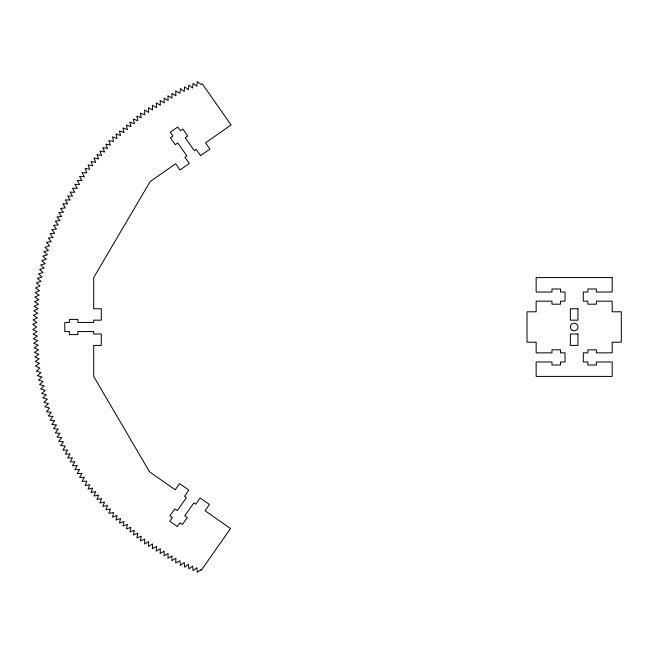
<?xml version="1.0" encoding="UTF-8"?>
<svg xmlns="http://www.w3.org/2000/svg" width="654" height="654" viewBox="0 0 654 654"><rect width="100%" height="100%" fill="white"/><g stroke="black" fill="none" stroke-linecap="round" stroke-linejoin="round"><path stroke-width="0.98" d="M144.787 539.19L144.599 543.964L148.679 541.577L148.491 546.352L152.57 543.956L152.382 548.731L156.461 546.343L156.265 551.118L160.344 548.722L160.156 553.497L164.236 551.109L164.048 555.884L168.127 553.488L167.939 558.263L172.018 555.875L171.822 560.65L175.901 558.263L175.713 563.029L179.883 560.699L180.439 565.44L184.191 562.481L184.657 567.19L188.409 564.23L188.867 568.931L192.619 565.972L193.085 570.68L196.838 567.721L197.295 572.422L201.048 569.462L201.219 570.37L230.51 528.538L205.086 510.733L209.46 504.512L200.124 497.972L195.742 504.193L193.878 502.885L184.771 515.81L187.257 517.559L182.36 524.524L179.875 522.775L177.25 526.503L169.787 521.254L172.411 517.527L169.926 515.769L174.831 508.812L177.316 510.561L186.415 497.629L184.551 496.321L188.892 490.148L179.572 483.584L175.198 489.789L149.553 471.845L93.694 376.418L93.694 345.402L101.296 345.402L101.296 333.998L93.694 333.998L93.694 331.562L77.875 331.562L77.875 334.603L69.365 334.603L69.365 331.562L64.803 331.562L64.803 322.438L69.365 322.438L69.365 319.397L77.875 319.397L77.875 322.438L93.694 322.438L93.694 320.158L101.296 320.158L101.296 308.753L93.694 308.753L93.694 277.582L150.109 181.64L175.64 163.762L179.997 169.991L189.341 163.451L184.984 157.222L186.848 155.914L177.782 142.956L175.288 144.706L170.4 137.724L172.893 135.983L170.277 132.247L177.749 127.015L180.365 130.751L182.858 129.01L187.739 135.983L185.254 137.724L194.32 150.682L196.192 149.374L200.549 155.595L209.893 149.055L205.528 142.834L231.066 124.955L202.225 83.769L201.048 84.538L197.295 81.578L196.838 86.279L193.085 83.32L192.619 88.028L188.867 85.069L188.409 89.77L184.657 86.81L184.191 91.519L180.439 88.56L179.883 93.301L175.713 90.971L175.901 95.737L171.822 93.35L172.018 98.125L167.939 95.737L168.127 100.512L164.048 98.116L164.236 102.891L160.156 100.503L160.344 105.278L156.265 102.882L156.461 107.657L152.382 105.269L152.57 110.044L148.491 107.648L148.679 112.423L144.599 110.035L144.787 114.81L140.308 113.15L141.321 117.769L136.841 116.118L137.855 120.737L133.375 119.077L134.381 123.696L129.901 122.036L130.914 126.655L126.435 125.004L127.448 129.623L122.968 127.963L123.982 132.582L119.494 130.931L120.508 135.542L116.028 133.89L117.041 138.509L112.562 136.85L113.494 141.534L108.809 140.602L110.461 145.082L105.85 144.076L107.501 148.556L102.882 147.542L104.542 152.022L99.923 151.009L101.574 155.488L96.956 154.475L98.615 158.963L93.996 157.949L95.656 162.429L91.037 161.415L92.688 165.895L88.069 164.882L89.729 169.361L85.11 168.356L86.761 172.836L81.995 172.648L84.382 176.719L79.608 176.531L81.995 180.61L77.221 180.422L79.616 184.502L74.842 184.314L77.229 188.393L72.455 188.205L74.85 192.276L70.076 192.088L72.463 196.167L67.689 195.979L70.084 200.059L65.31 199.871L67.697 203.95L62.923 203.762L65.261 207.923L60.52 208.487L63.471 212.239L58.77 212.697L61.729 216.449L57.029 216.915L59.98 220.668L55.279 221.126L58.239 224.878L53.53 225.344L56.489 229.096L51.789 229.554L54.748 233.306L50.039 233.772L52.999 237.525L48.298 237.982L51.257 241.735L46.548 242.201L49.508 245.953L44.913 247.245L48.445 250.384L43.851 251.684L47.382 254.823L42.78 256.115L46.311 259.254L41.717 260.554L45.249 263.693L40.654 264.984L44.186 268.124L39.592 269.423L43.123 272.563L38.521 273.854L42.052 277.002L37.458 278.293L40.989 281.433L36.395 282.732L39.902 285.97L35.561 287.964L39.534 290.621L35.202 292.518L39.175 295.167L34.85 297.063L38.823 299.712L34.49 301.608L38.463 304.265L34.131 306.162L38.104 308.811L33.771 310.707L37.744 313.356L33.419 315.253L37.384 317.901L33.06 319.798L37.033 322.455L32.7 324.351L36.673 327L32.7 329.649L37.033 331.545L33.06 334.202L37.384 336.099L33.419 338.747L37.744 340.644L33.771 343.293L38.104 345.189L34.131 347.838L38.463 349.735L34.49 352.392L38.823 354.288L34.85 356.937L39.175 358.833L35.202 361.482L39.534 363.379L35.561 366.036L39.902 368.03L36.395 371.268L40.989 372.567L37.458 375.707L42.052 376.998L38.521 380.146L43.123 381.437L39.592 384.577L44.186 385.876L40.654 389.016L45.249 390.307L41.717 393.446L46.311 394.746L42.78 397.885L47.382 399.177L43.851 402.316L48.445 403.616L44.913 406.755L49.508 408.047L46.548 411.799L51.257 412.265L48.298 416.018L52.999 416.475L50.039 420.228L54.748 420.694L51.789 424.446L56.489 424.904L53.53 428.656L58.239 429.122L55.279 432.874L59.98 433.332L57.029 437.085L61.729 437.551L58.77 441.303L63.471 441.761L60.52 445.513L65.261 446.077L62.923 450.238L67.697 450.05L65.31 454.129L70.084 453.941L67.689 458.021L72.463 457.833L70.076 461.912L74.85 461.724L72.455 465.795L77.229 465.607L74.842 469.686L79.616 469.498L77.221 473.578L81.995 473.39L79.608 477.469L84.382 477.281L81.995 481.352L86.761 481.164L85.11 485.644L89.729 484.639L88.069 489.118L92.688 488.105L91.037 492.585L95.656 491.571L93.996 496.051L98.615 495.037L96.956 499.525L101.574 498.511L99.923 502.991L104.542 501.978L102.882 506.458L107.501 505.444L105.85 509.924L110.461 508.918L108.809 513.398L113.494 512.466L112.562 517.15L117.041 515.491L116.028 520.11L120.508 518.459L119.494 523.069L123.982 521.418L122.968 526.037L127.448 524.377L126.435 528.996L130.914 527.345L129.901 531.964L134.381 530.304L133.375 534.923L137.855 533.263L136.841 537.882L141.321 536.231L140.308 540.85L144.787 539.19M612.177 277.582L536.149 277.582L536.149 292.027L551.968 292.027L551.968 288.986L560.478 288.986L560.478 292.027L565.04 292.027L565.04 301.151L560.478 301.151L560.478 304.192L551.968 304.192L551.968 301.151L536.149 301.151L536.149 311.794L527.026 311.794L527.026 342.206L536.149 342.206L536.149 352.849L551.968 352.849L551.968 349.808L560.478 349.808L560.478 352.849L565.04 352.849L565.04 361.973L560.478 361.973L560.478 365.014L551.968 365.014L551.968 361.973L536.149 361.973L536.149 376.418L612.177 376.418L612.177 361.973L596.366 361.973L596.366 365.014L587.848 365.014L587.848 361.973L583.286 361.973L583.286 352.849L587.848 352.849L587.848 349.808L596.366 349.808L596.366 352.849L612.177 352.849L612.177 342.206L621.3 342.206L621.3 311.794L612.177 311.794L612.177 301.151L596.366 301.151L596.366 304.192L587.848 304.192L587.848 301.151L583.286 301.151L583.286 292.027L587.848 292.027L587.848 288.986L596.366 288.986L596.366 292.027L612.177 292.027L612.177 277.582M577.964 308.753L570.362 308.753L570.362 320.158L577.964 320.158L577.964 308.753M577.964 333.998L570.362 333.998L570.362 345.402L577.964 345.402L577.964 333.998M572.185 330.245A3.801 3.801 0 0 0 577.964 327.09A3.801 3.801 0 0 0 572.348 323.665A3.801 3.801 0 0 0 572.185 330.245"/></g></svg>
